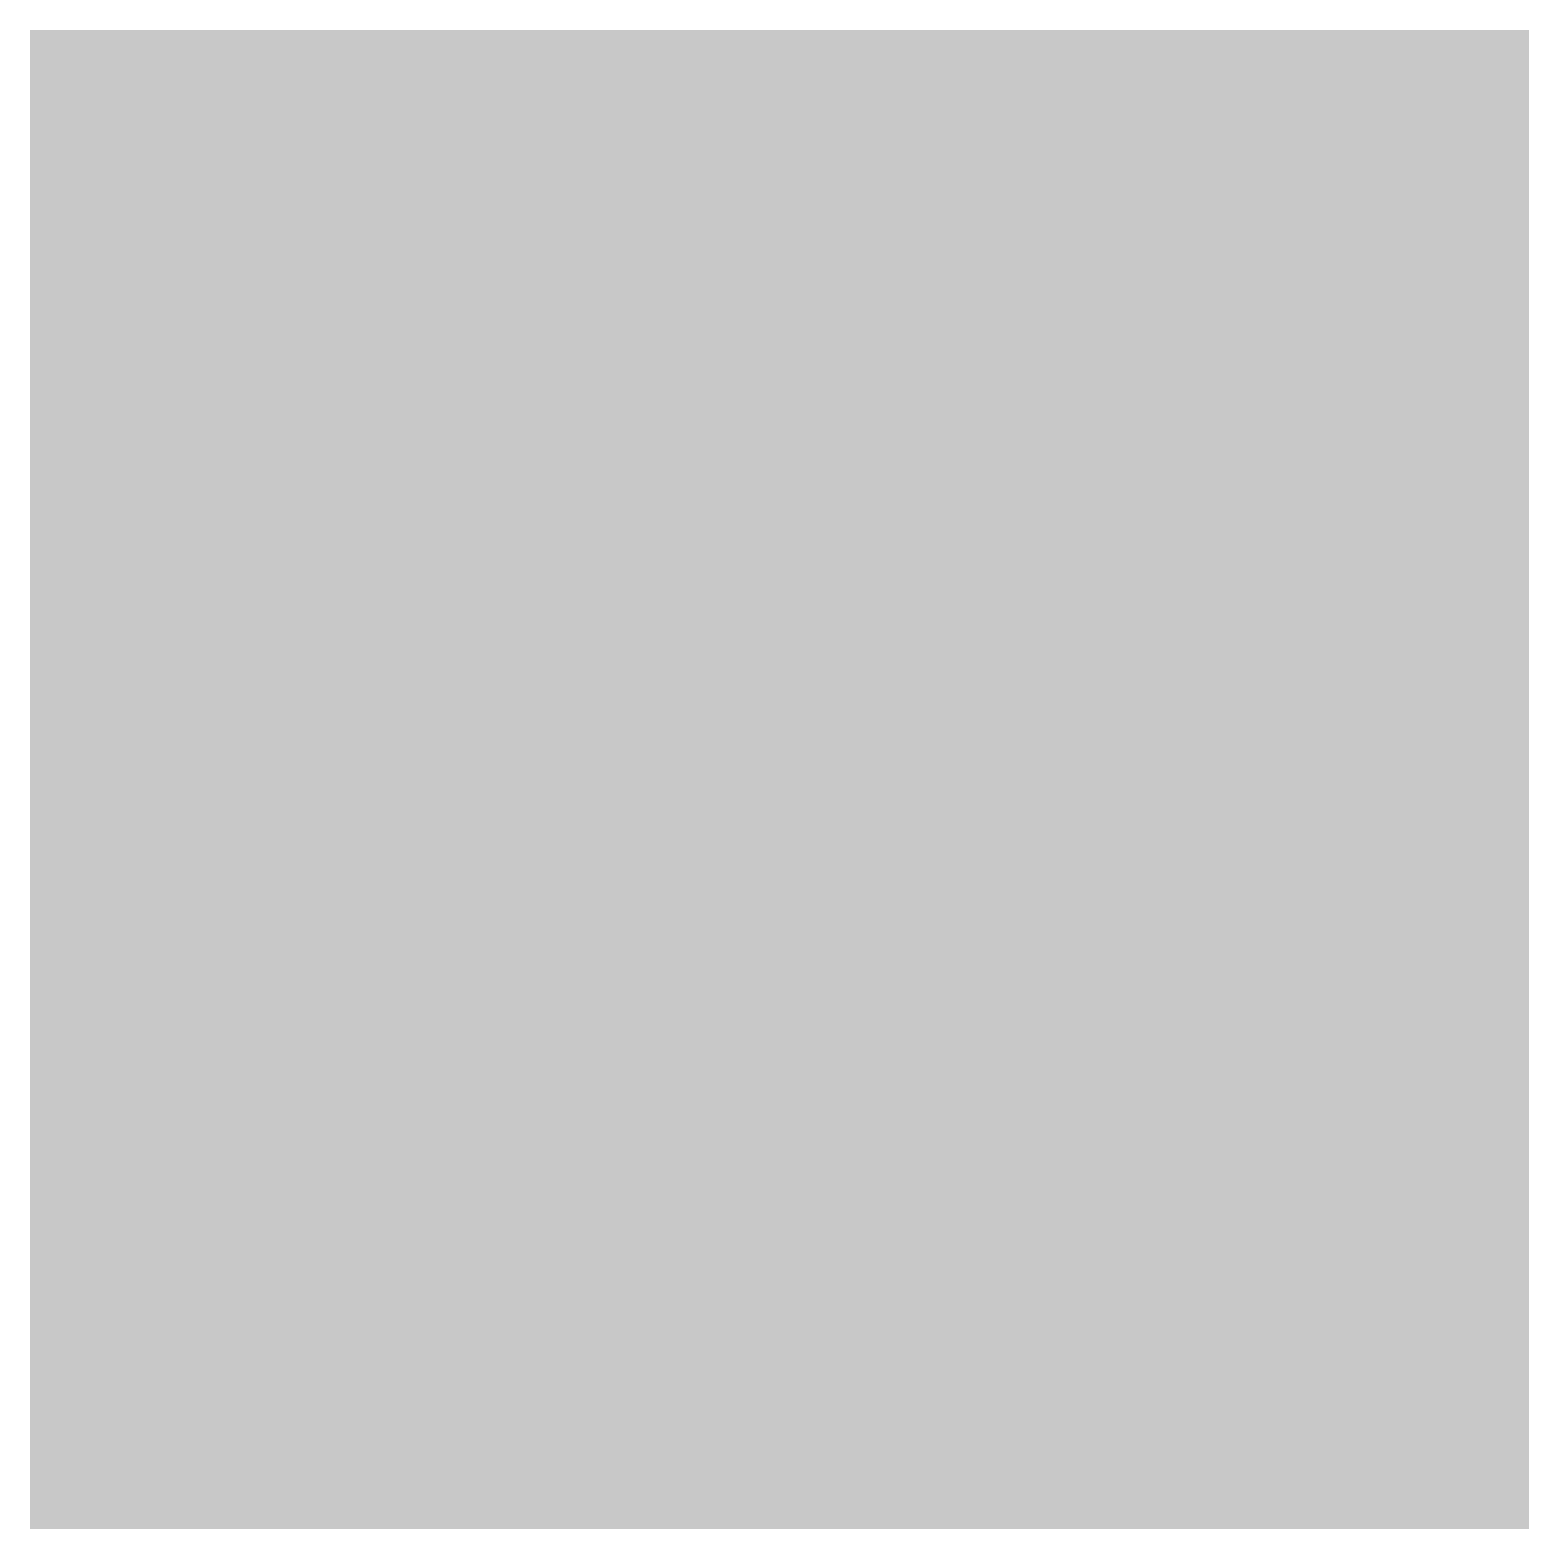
# Model space of a CAD drawing. Header units: millimetres. Extents: x -10 to 10, y -10 to 10.
import ezdxf

# ---------------------------------------------------------------- set-up
doc = ezdxf.new("R2010")
doc.units = ezdxf.units.MM
doc.layers.get('0').update_dxf_attribs({"lineweight": 50, "true_color": 0xffffff})

msp = doc.modelspace()

# ---------------------------------------------------------------- hatches: boundary and pattern name
at = {"true_color": 0x000000}
msp.add_hatch(color=7, dxfattribs=at).paths.add_polyline_path([(10, -10), (-10, -10), (-10, 10), (10, 10)])
for points in [[(-5, 0), (-6.667, 1.667), (-6.667, -1.667)], [(5, 0), (6.667, 1.667), (6.667, -1.667)]]:
    msp.add_hatch(color=256).paths.add_polyline_path(points)

doc.saveas('drawing.dxf')
